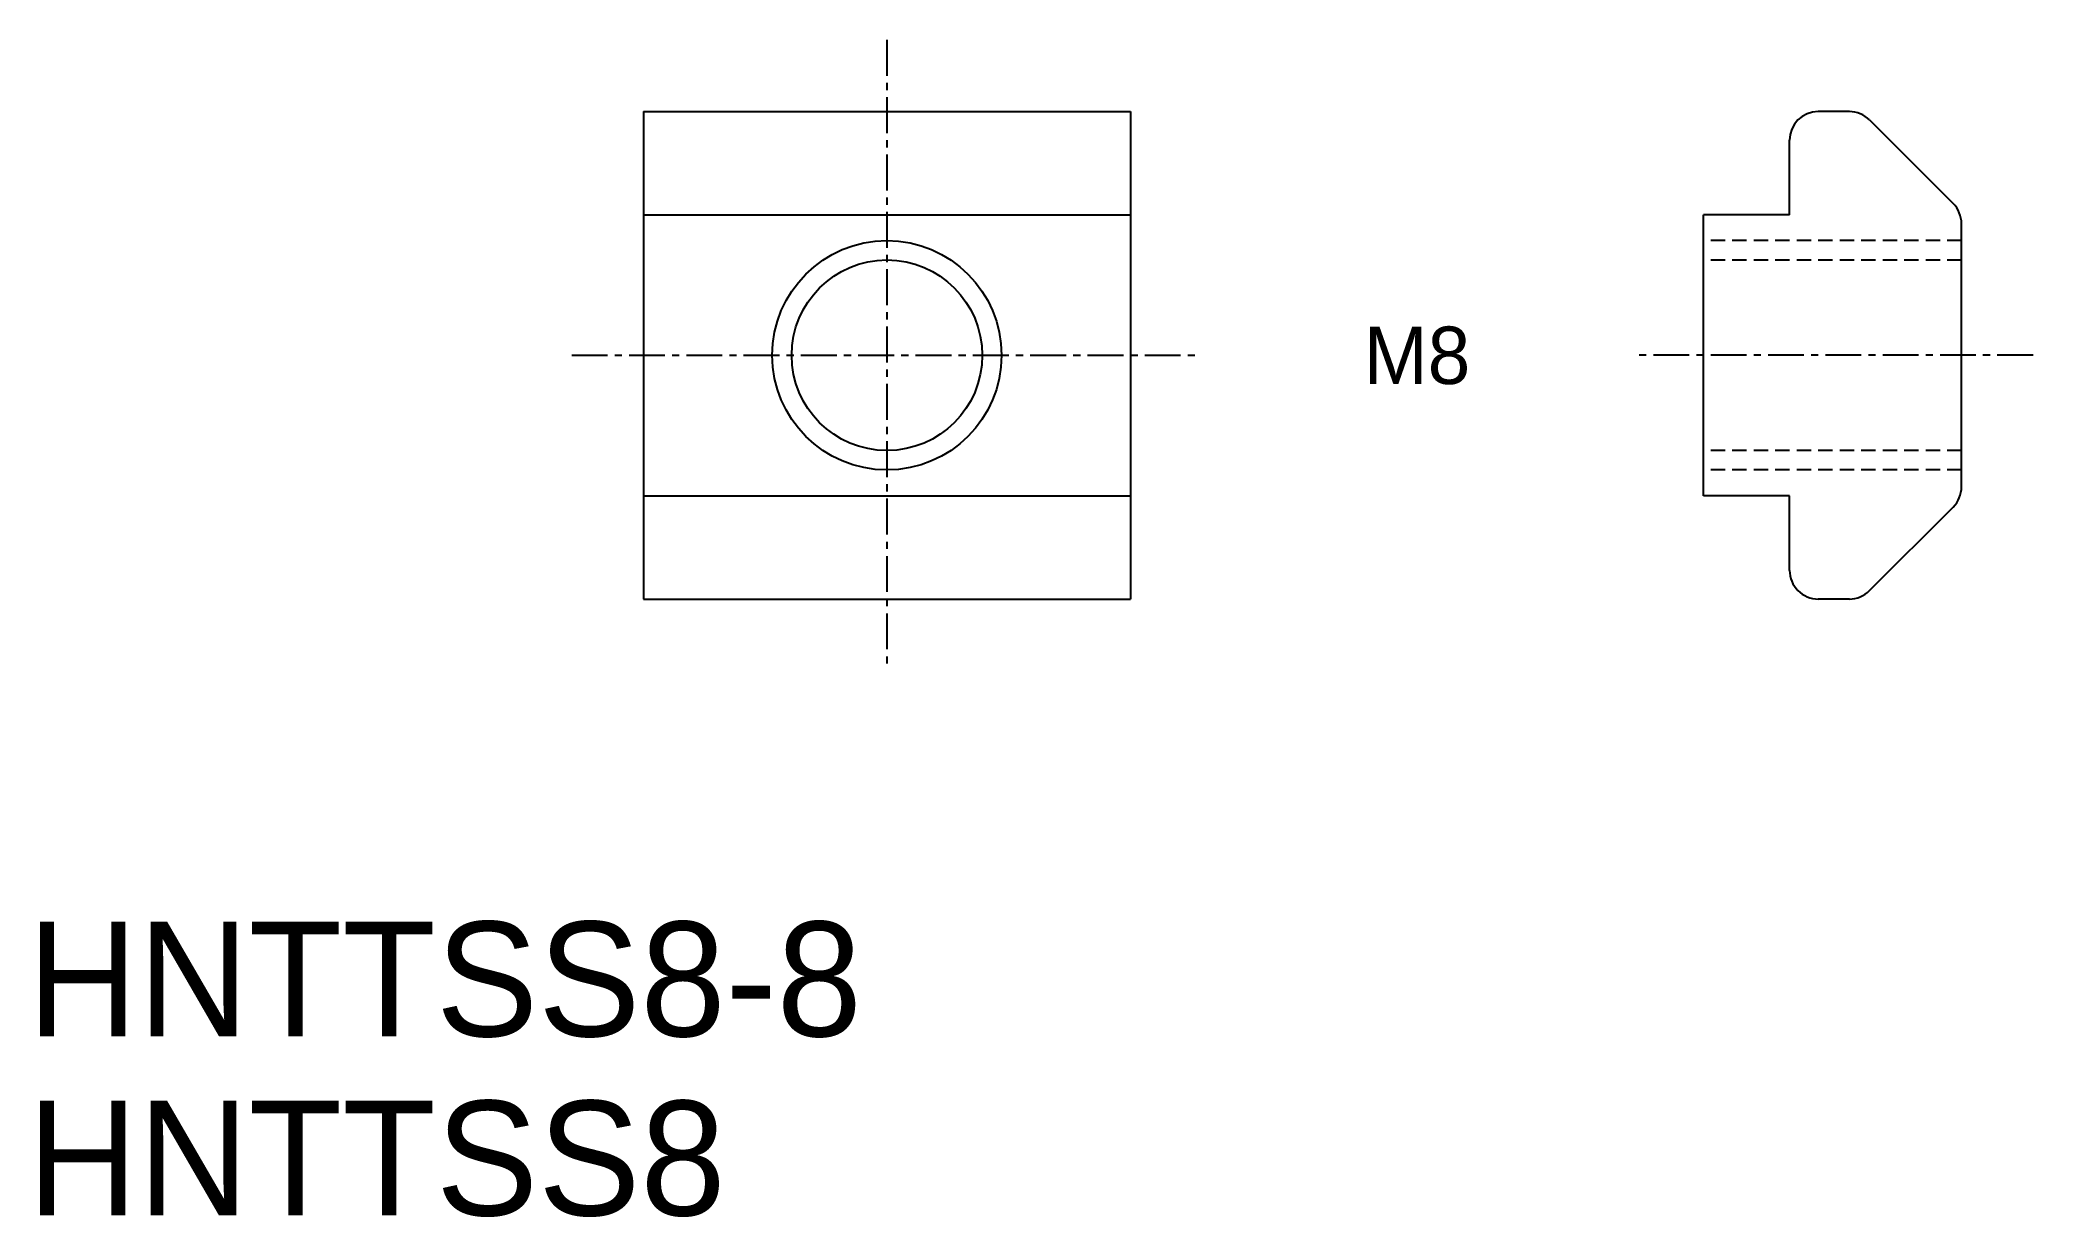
# Model space of a CAD drawing. Extents: x 0.4 to 70, y -0.1 to 41.
import ezdxf
from ezdxf.enums import TextEntityAlignment as Align

# ---------------------------------------------------------------- set-up
doc = ezdxf.new("R2010")
doc.units = 0
doc.linetypes.add('CENTER', pattern=[2, 1.25, -0.25, 0.25, -0.25])
doc.linetypes.add('DASHED', pattern=[0.75, 0.5, -0.25])
doc.layers.get('0').update_dxf_attribs({"linetype": 'CONTINUOUS'})
doc.layers.add('CENTER', color=1, linetype='CENTER')

msp = doc.modelspace()

# ---------------------------------------------------------------- linework, layer by layer
at = {"color": 7, "linetype": 'CONTINUOUS'}
for p, q in [((21.5, 38.5), (21.5, 21.5)), ((21.5, 38.5), (38.5, 38.5)), ((38.5, 38.5), (38.5, 21.5)), ((63.586, 38.5), (62.5, 38.5)), ((64.293, 38.207), (67.207, 35.293)), ((61.5, 34.9), (61.5, 37.5)), ((21.5, 34.9), (38.5, 34.9)), ((61.5, 34.9), (58.5, 34.9)), ((58.5, 25.1), (58.5, 34.9)), ((67.5, 25.414), (67.5, 34.608)), ((21.5, 25.1), (38.5, 25.1)), ((61.5, 25.1), (58.5, 25.1)), ((61.5, 22.5), (61.5, 25.1)), ((64.293, 21.793), (67.207, 24.707)), ((21.5, 21.5), (38.5, 21.5)), ((63.586, 21.5), (62.5, 21.5))]:
    msp.add_line(p, q, dxfattribs=at)
at = {"color": 3, "linetype": 'DASHED'}
for p, q in [((67.5, 34), (58.5, 34)), ((67.5, 33.323), (58.5, 33.323)), ((67.5, 26.676), (58.5, 26.676)), ((67.5, 26), (58.5, 26))]:
    msp.add_line(p, q, dxfattribs=at)
at = {"color": 3, "linetype": 'CONTINUOUS'}
msp.add_circle((30, 30), 4, dxfattribs=at)
at = {"color": 7, "linetype": 'CONTINUOUS'}
msp.add_circle((30, 30), 3.324, dxfattribs=at)
for centre, start, end in [((62.5, 37.5), 90, 180), ((63.586, 37.5), 45, 90), ((66.5, 34.586), 0, 45), ((66.5, 25.414), 315, 0), ((62.5, 22.5), 180, 270.00001), ((63.586, 22.5), 270.00001, 315)]:
    msp.add_arc(centre, 1, start, end, dxfattribs=at)
at = {"layer": 'CENTER', "color": 1, "linetype": 'CENTER'}
for p, q in [((30, 41), (30, 19)), ((19, 30), (41, 30)), ((70, 30), (56, 30))]:
    msp.add_line(p, q, dxfattribs=at)

# ---------------------------------------------------------------- texts
at = {"color": 7, "linetype": 'CONTINUOUS'}
msp.add_text('M8', height=2, dxfattribs=at).set_placement((48.5, 30), align=Align.MIDDLE)
for s, p in [('HNTTSS8-8', (0, 6.248)), ('HNTTSS8', (0, 0))]:
    msp.add_text(s, height=4, dxfattribs=at).set_placement(p)

doc.saveas('drawing.dxf')
